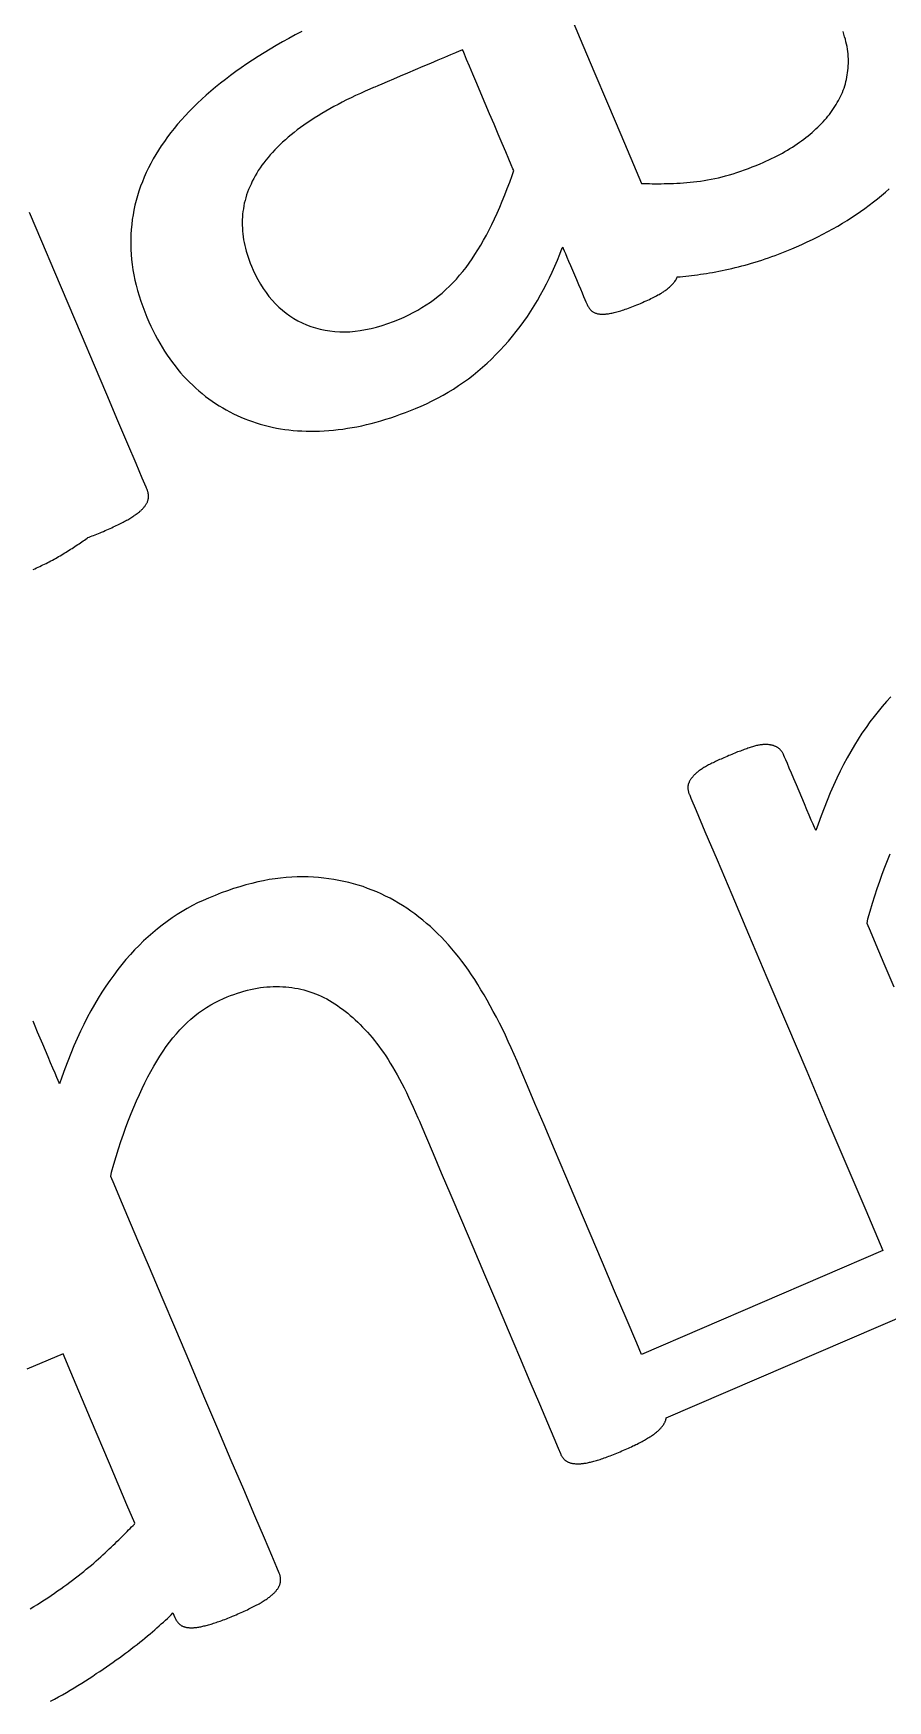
# Model space of a CAD drawing. Header units: millimetres. Extents: x 47 to 159, y 49 to 299.
# Drawn here: x 108.42 to 115.45, y 166.76 to 180.48 of the extents above; entities that cross this region are included whole.
import ezdxf

# ---------------------------------------------------------------- set-up
doc = ezdxf.new("R2010")
doc.units = ezdxf.units.MM

# ---------------------------------------------------------------- blocks, each defined once
blk = doc.blocks.new('angel 01')
for points in [[(-12.034, 131.69), (-12.088, 131.662), (-12.141, 131.633), (-12.193, 131.604), (-12.245, 131.574), (-12.295, 131.545), (-12.344, 131.515), (-12.392, 131.485), (-12.44, 131.454), (-12.486, 131.423), (-12.532, 131.392), (-12.576, 131.36), (-12.62, 131.329), (-12.662, 131.296), (-12.704, 131.264), (-12.744, 131.232), (-12.783, 131.199), (-12.821, 131.166), (-12.858, 131.132), (-12.893, 131.099), (-12.928, 131.065), (-12.962, 131.031), (-12.994, 130.997), (-13.025, 130.962), (-13.056, 130.928), (-13.085, 130.893), (-13.113, 130.858), (-13.14, 130.822), (-13.165, 130.786), (-13.19, 130.75), (-13.214, 130.714), (-13.236, 130.678), (-13.257, 130.641), (-13.277, 130.604), (-13.296, 130.567), (-13.314, 130.53), (-13.331, 130.492), (-13.346, 130.454), (-13.361, 130.416), (-13.374, 130.377), (-13.386, 130.339), (-13.397, 130.3), (-13.407, 130.261), (-13.415, 130.221), (-13.423, 130.181), (-13.429, 130.142), (-13.434, 130.101), (-13.438, 130.061), (-13.441, 130.02), (-13.442, 129.98), (-13.442, 129.939), (-13.441, 129.897), (-13.439, 129.856), (-13.435, 129.814), (-13.43, 129.772), (-13.424, 129.73), (-13.416, 129.687), (-13.407, 129.645), (-13.397, 129.602), (-13.385, 129.559), (-13.373, 129.516), (-13.358, 129.472), (-13.343, 129.428), (-13.326, 129.384), (-13.308, 129.34), (-13.292, 129.301), (-13.275, 129.265), (-13.258, 129.228), (-13.24, 129.193), (-13.221, 129.158), (-13.202, 129.125), (-13.183, 129.092), (-13.163, 129.059), (-13.142, 129.028), (-13.121, 128.997), (-13.099, 128.967), (-13.077, 128.938), (-13.054, 128.909), (-13.031, 128.882), (-13.007, 128.855), (-12.982, 128.829), (-12.958, 128.804), (-12.932, 128.779), (-12.906, 128.755), (-12.88, 128.732), (-12.853, 128.71), (-12.826, 128.688), (-12.799, 128.668), (-12.771, 128.648), (-12.743, 128.629), (-12.714, 128.61), (-12.685, 128.593), (-12.656, 128.576), (-12.627, 128.56), (-12.597, 128.544), (-12.566, 128.53), (-12.536, 128.516), (-12.504, 128.503), (-12.473, 128.491), (-12.441, 128.48), (-12.409, 128.469), (-12.377, 128.459), (-12.344, 128.45), (-12.311, 128.442), (-12.277, 128.434), (-12.243, 128.427), (-12.209, 128.421), (-12.175, 128.416), (-12.14, 128.412), (-12.105, 128.408), (-12.069, 128.405), (-12.033, 128.403), (-11.997, 128.402), (-11.961, 128.401), (-11.924, 128.401), (-11.887, 128.402), (-11.85, 128.404), (-11.812, 128.407), (-11.774, 128.41), (-11.736, 128.414), (-11.697, 128.419), (-11.658, 128.425), (-11.62, 128.431), (-11.581, 128.438), (-11.541, 128.446), (-11.502, 128.455), (-11.462, 128.465), (-11.423, 128.475), (-11.383, 128.487), (-11.342, 128.499), (-11.302, 128.512), (-11.262, 128.525), (-11.221, 128.54), (-11.18, 128.555), (-11.139, 128.571), (-11.098, 128.588), (-11.053, 128.606), (-11.007, 128.627), (-10.961, 128.65), (-10.916, 128.673), (-10.872, 128.697), (-10.829, 128.722), (-10.786, 128.748), (-10.744, 128.776), (-10.703, 128.804), (-10.663, 128.833), (-10.623, 128.863), (-10.584, 128.895), (-10.546, 128.927), (-10.509, 128.961), (-10.472, 128.995), (-10.436, 129.031), (-10.401, 129.067), (-10.367, 129.105), (-10.334, 129.143), (-10.301, 129.182), (-10.269, 129.222), (-10.238, 129.263), (-10.208, 129.304), (-10.178, 129.346), (-10.15, 129.389), (-10.122, 129.433), (-10.095, 129.477), (-10.069, 129.522), (-10.044, 129.568), (-10.02, 129.615), (-9.996, 129.662), (-9.974, 129.71), (-9.952, 129.759), (-9.931, 129.808), (-9.91, 129.858), (-9.891, 129.909), (-9.887, 129.915), (-9.882, 129.904), (-9.874, 129.886), (-9.864, 129.862), (-9.852, 129.833), (-9.838, 129.8), (-9.823, 129.764), (-9.807, 129.726), (-9.79, 129.687), (-9.773, 129.648), (-9.757, 129.609), (-9.741, 129.573), (-9.727, 129.539), (-9.715, 129.509), (-9.704, 129.485), (-9.696, 129.466), (-9.691, 129.454), (-9.689, 129.449), (-9.686, 129.443), (-9.683, 129.436), (-9.68, 129.43), (-9.676, 129.424), (-9.672, 129.418), (-9.669, 129.413), (-9.665, 129.408), (-9.661, 129.403), (-9.656, 129.398), (-9.652, 129.394), (-9.648, 129.39), (-9.643, 129.386), (-9.638, 129.383), (-9.633, 129.38), (-9.628, 129.377), (-9.623, 129.375), (-9.618, 129.373), (-9.612, 129.371), (-9.606, 129.369), (-9.6, 129.368), (-9.594, 129.367), (-9.588, 129.366), (-9.581, 129.365), (-9.574, 129.364), (-9.567, 129.364), (-9.56, 129.364), (-9.552, 129.364), (-9.544, 129.364), (-9.536, 129.365), (-9.528, 129.366), (-9.519, 129.367), (-9.51, 129.368), (-9.501, 129.369), (-9.492, 129.371), (-9.482, 129.373), (-9.473, 129.375), (-9.463, 129.377), (-9.452, 129.38), (-9.442, 129.382), (-9.431, 129.385), (-9.42, 129.389), (-9.408, 129.392), (-9.396, 129.396), (-9.384, 129.4), (-9.372, 129.404), (-9.359, 129.409), (-9.346, 129.413), (-9.332, 129.418), (-9.319, 129.424), (-9.305, 129.429), (-9.29, 129.435), (-9.276, 129.441), (-9.261, 129.447), (-9.246, 129.453), (-9.23, 129.46), (-9.216, 129.467), (-9.201, 129.473), (-9.187, 129.479), (-9.174, 129.486), (-9.161, 129.492), (-9.148, 129.498), (-9.136, 129.504), (-9.125, 129.51), (-9.114, 129.516), (-9.103, 129.522), (-9.093, 129.527), (-9.083, 129.533), (-9.074, 129.538), (-9.065, 129.544), (-9.057, 129.549), (-9.049, 129.555), (-9.042, 129.56), (-9.035, 129.565), (-9.028, 129.57), (-9.021, 129.575), (-9.015, 129.581), (-9.009, 129.586), (-9.003, 129.591), (-8.997, 129.597), (-8.991, 129.602), (-8.986, 129.607), (-8.981, 129.613), (-8.976, 129.618), (-8.972, 129.624), (-8.968, 129.629), (-8.963, 129.634), (-8.96, 129.64), (-8.956, 129.645), (-8.953, 129.651), (-8.95, 129.656), (-8.947, 129.662), (-8.945, 129.668), (-8.944, 129.67), (-8.943, 129.67), (-8.92, 129.672), (-8.897, 129.674), (-8.874, 129.676), (-8.85, 129.679), (-8.826, 129.682), (-8.802, 129.685), (-8.778, 129.688), (-8.754, 129.692), (-8.729, 129.695), (-8.704, 129.7), (-8.678, 129.704), (-8.653, 129.708), (-8.627, 129.713), (-8.601, 129.718), (-8.575, 129.724), (-8.549, 129.729), (-8.522, 129.735), (-8.495, 129.741), (-8.468, 129.747), (-8.441, 129.754), (-8.414, 129.761), (-8.386, 129.768), (-8.359, 129.776), (-8.332, 129.784), (-8.304, 129.792), (-8.277, 129.801), (-8.249, 129.809), (-8.222, 129.819), (-8.194, 129.828), (-8.166, 129.838), (-8.139, 129.848), (-8.111, 129.858), (-8.083, 129.869), (-8.056, 129.88), (-8.028, 129.891), (-8, 129.902), (-7.962, 129.918), (-7.918, 129.938), (-7.874, 129.958), (-7.831, 129.979), (-7.788, 130), (-7.746, 130.021), (-7.705, 130.043), (-7.664, 130.066), (-7.624, 130.088), (-7.585, 130.112), (-7.547, 130.135), (-7.509, 130.159), (-7.472, 130.184), (-7.435, 130.209), (-7.4, 130.234), (-7.365, 130.26), (-7.33, 130.287), (-7.296, 130.313), (-7.263, 130.34), (-7.231, 130.368), (-7.2, 130.396)], [(-7.186, 126.216), (-7.222, 126.177), (-7.257, 126.137), (-7.291, 126.096), (-7.325, 126.053), (-7.359, 126.009), (-7.391, 125.964), (-7.424, 125.917), (-7.455, 125.868), (-7.486, 125.818), (-7.516, 125.767), (-7.546, 125.714), (-7.575, 125.659), (-7.603, 125.603), (-7.631, 125.546), (-7.658, 125.487), (-7.685, 125.426), (-7.711, 125.364), (-7.736, 125.301), (-7.761, 125.236), (-7.785, 125.169), (-7.804, 125.115), (-7.807, 125.123), (-7.815, 125.141), (-7.826, 125.167), (-7.841, 125.201), (-7.858, 125.242), (-7.877, 125.287), (-7.898, 125.336), (-7.919, 125.387), (-7.942, 125.439), (-7.963, 125.491), (-7.985, 125.541), (-8.005, 125.588), (-8.023, 125.63), (-8.038, 125.667), (-8.051, 125.697), (-8.061, 125.719), (-8.066, 125.732), (-8.067, 125.736), (-8.07, 125.74), (-8.072, 125.745), (-8.074, 125.749), (-8.076, 125.753), (-8.079, 125.757), (-8.081, 125.761), (-8.084, 125.765), (-8.086, 125.768), (-8.089, 125.772), (-8.092, 125.775), (-8.094, 125.778), (-8.097, 125.782), (-8.1, 125.785), (-8.104, 125.787), (-8.107, 125.79), (-8.11, 125.793), (-8.113, 125.795), (-8.117, 125.798), (-8.12, 125.8), (-8.124, 125.802), (-8.128, 125.804), (-8.132, 125.806), (-8.136, 125.808), (-8.14, 125.81), (-8.144, 125.811), (-8.149, 125.813), (-8.153, 125.814), (-8.158, 125.816), (-8.163, 125.817), (-8.168, 125.818), (-8.173, 125.819), (-8.178, 125.82), (-8.184, 125.821), (-8.189, 125.822), (-8.195, 125.823), (-8.201, 125.823), (-8.207, 125.824), (-8.213, 125.824), (-8.219, 125.824), (-8.226, 125.824), (-8.233, 125.824), (-8.239, 125.823), (-8.246, 125.822), (-8.254, 125.822), (-8.261, 125.82), (-8.269, 125.819), (-8.276, 125.818), (-8.284, 125.816), (-8.292, 125.814), (-8.3, 125.812), (-8.309, 125.81), (-8.317, 125.807), (-8.326, 125.805), (-8.335, 125.802), (-8.344, 125.799), (-8.353, 125.796), (-8.363, 125.793), (-8.373, 125.789), (-8.383, 125.786), (-8.393, 125.782), (-8.404, 125.778), (-8.414, 125.774), (-8.425, 125.77), (-8.436, 125.766), (-8.448, 125.762), (-8.459, 125.757), (-8.471, 125.752), (-8.483, 125.747), (-8.496, 125.742), (-8.508, 125.737), (-8.521, 125.732), (-8.534, 125.726), (-8.547, 125.72), (-8.56, 125.715), (-8.572, 125.709), (-8.584, 125.704), (-8.596, 125.699), (-8.607, 125.694), (-8.618, 125.688), (-8.629, 125.683), (-8.639, 125.678), (-8.649, 125.673), (-8.659, 125.669), (-8.669, 125.664), (-8.678, 125.659), (-8.686, 125.655), (-8.695, 125.65), (-8.703, 125.646), (-8.711, 125.641), (-8.719, 125.637), (-8.726, 125.633), (-8.733, 125.628), (-8.74, 125.624), (-8.747, 125.619), (-8.754, 125.615), (-8.76, 125.61), (-8.767, 125.606), (-8.773, 125.601), (-8.778, 125.596), (-8.784, 125.592), (-8.789, 125.587), (-8.795, 125.582), (-8.8, 125.578), (-8.804, 125.573), (-8.809, 125.568), (-8.813, 125.563), (-8.817, 125.558), (-8.821, 125.553), (-8.825, 125.549), (-8.829, 125.544), (-8.832, 125.539), (-8.835, 125.535), (-8.838, 125.53), (-8.841, 125.526), (-8.843, 125.521), (-8.845, 125.517), (-8.847, 125.512), (-8.849, 125.508), (-8.851, 125.504), (-8.852, 125.5), (-8.854, 125.496), (-8.855, 125.491), (-8.855, 125.487), (-8.856, 125.483), (-8.856, 125.479), (-8.857, 125.475), (-8.857, 125.471), (-8.857, 125.467), (-8.857, 125.463), (-8.856, 125.459), (-8.856, 125.455), (-8.855, 125.451), (-8.855, 125.446), (-8.854, 125.442), (-8.853, 125.438), (-8.852, 125.433), (-8.851, 125.429), (-8.849, 125.424), (-8.848, 125.42), (-8.846, 125.415), (-8.844, 125.411), (-8.842, 125.406), (-8.832, 125.382), (-8.789, 125.281), (-8.716, 125.109), (-8.617, 124.875), (-8.496, 124.59), (-8.358, 124.264), (-8.206, 123.906), (-8.045, 123.527), (-7.879, 123.136), (-7.712, 122.742), (-7.548, 122.358), (-7.393, 121.991), (-7.253, 121.661), (-9.239, 120.806), (-9.278, 120.899), (-9.365, 121.104), (-9.46, 121.327), (-9.559, 121.561), (-9.661, 121.8), (-9.762, 122.039), (-9.861, 122.272), (-9.954, 122.492), (-10.04, 122.693), (-10.115, 122.869), (-10.176, 123.015), (-10.223, 123.124), (-10.251, 123.19), (-10.262, 123.218), (-10.286, 123.273), (-10.31, 123.327), (-10.335, 123.38), (-10.359, 123.432), (-10.383, 123.483), (-10.408, 123.532), (-10.433, 123.581), (-10.458, 123.628), (-10.483, 123.674), (-10.508, 123.719), (-10.534, 123.763), (-10.56, 123.806), (-10.585, 123.848), (-10.611, 123.889), (-10.637, 123.928), (-10.663, 123.966), (-10.69, 124.004), (-10.716, 124.04), (-10.743, 124.075), (-10.771, 124.109), (-10.799, 124.142), (-10.827, 124.175), (-10.856, 124.207), (-10.885, 124.237), (-10.915, 124.267), (-10.945, 124.296), (-10.976, 124.325), (-11.007, 124.352), (-11.039, 124.378), (-11.071, 124.404), (-11.103, 124.429), (-11.136, 124.453), (-11.17, 124.476), (-11.204, 124.498), (-11.238, 124.519), (-11.273, 124.539), (-11.308, 124.558), (-11.344, 124.577), (-11.38, 124.594), (-11.417, 124.61), (-11.454, 124.626), (-11.492, 124.64), (-11.53, 124.654), (-11.569, 124.666), (-11.608, 124.677), (-11.648, 124.688), (-11.688, 124.697), (-11.728, 124.705), (-11.77, 124.713), (-11.811, 124.719), (-11.853, 124.725), (-11.896, 124.729), (-11.939, 124.732), (-11.982, 124.735), (-12.026, 124.736), (-12.071, 124.735), (-12.116, 124.733), (-12.162, 124.73), (-12.208, 124.725), (-12.254, 124.719), (-12.302, 124.712), (-12.349, 124.703), (-12.397, 124.693), (-12.446, 124.681), (-12.495, 124.668), (-12.545, 124.653), (-12.595, 124.638), (-12.645, 124.62), (-12.697, 124.602), (-12.748, 124.582), (-12.801, 124.56), (-12.846, 124.54), (-12.891, 124.52), (-12.934, 124.498), (-12.977, 124.474), (-13.019, 124.45), (-13.061, 124.424), (-13.102, 124.397), (-13.143, 124.368), (-13.183, 124.338), (-13.222, 124.307), (-13.261, 124.275), (-13.299, 124.242), (-13.336, 124.207), (-13.373, 124.171), (-13.41, 124.133), (-13.445, 124.095), (-13.481, 124.055), (-13.515, 124.014), (-13.549, 123.971), (-13.582, 123.927), (-13.615, 123.882), (-13.647, 123.835), (-13.679, 123.786), (-13.71, 123.736), (-13.74, 123.685), (-13.77, 123.632), (-13.799, 123.577), (-13.827, 123.521), (-13.855, 123.464), (-13.882, 123.405), (-13.909, 123.344), (-13.935, 123.282), (-13.96, 123.219), (-13.985, 123.154), (-14.009, 123.087), (-14.028, 123.033), (-14.031, 123.041), (-14.039, 123.058), (-14.05, 123.085), (-14.064, 123.119), (-14.082, 123.16), (-14.101, 123.205), (-14.122, 123.254), (-14.143, 123.305), (-14.165, 123.357), (-14.187, 123.408), (-14.208, 123.458), (-14.228, 123.505), (-14.246, 123.548)], [(-14.244, 127.264), (-14.23, 127.27), (-14.217, 127.276), (-14.204, 127.282), (-14.19, 127.288), (-14.177, 127.295), (-14.164, 127.301), (-14.151, 127.307), (-14.138, 127.314), (-14.125, 127.321), (-14.112, 127.327), (-14.099, 127.334), (-14.086, 127.341), (-14.073, 127.348), (-14.061, 127.355), (-14.048, 127.363), (-14.035, 127.37), (-14.022, 127.377), (-14.01, 127.385), (-13.997, 127.392), (-13.985, 127.4), (-13.973, 127.407), (-13.961, 127.415), (-13.948, 127.422), (-13.937, 127.43), (-13.925, 127.437), (-13.913, 127.445), (-13.901, 127.452), (-13.89, 127.46), (-13.878, 127.468), (-13.867, 127.475), (-13.856, 127.483), (-13.845, 127.49), (-13.834, 127.498), (-13.823, 127.506), (-13.812, 127.514), (-13.801, 127.521), (-13.794, 127.526), (-13.784, 127.53), (-13.772, 127.535), (-13.759, 127.539), (-13.747, 127.544), (-13.734, 127.549), (-13.721, 127.554), (-13.708, 127.56), (-13.694, 127.565), (-13.681, 127.571), (-13.667, 127.577), (-13.652, 127.583), (-13.638, 127.589), (-13.624, 127.595), (-13.611, 127.601), (-13.598, 127.607), (-13.585, 127.613), (-13.573, 127.619), (-13.561, 127.624), (-13.549, 127.63), (-13.538, 127.636), (-13.526, 127.641), (-13.516, 127.647), (-13.505, 127.652), (-13.495, 127.658), (-13.485, 127.663), (-13.476, 127.668), (-13.466, 127.673), (-13.458, 127.678), (-13.449, 127.684), (-13.441, 127.689), (-13.432, 127.694), (-13.425, 127.699), (-13.417, 127.704), (-13.41, 127.709), (-13.403, 127.713), (-13.396, 127.718), (-13.389, 127.723), (-13.383, 127.728), (-13.377, 127.733), (-13.371, 127.738), (-13.366, 127.742), (-13.36, 127.747), (-13.355, 127.752), (-13.351, 127.756), (-13.346, 127.761), (-13.342, 127.765), (-13.338, 127.77), (-13.334, 127.774), (-13.33, 127.779), (-13.327, 127.783), (-13.323, 127.788), (-13.32, 127.792), (-13.317, 127.797), (-13.314, 127.801), (-13.312, 127.805), (-13.309, 127.81), (-13.307, 127.814), (-13.305, 127.818), (-13.303, 127.823), (-13.302, 127.827), (-13.3, 127.831), (-13.299, 127.836), (-13.298, 127.84), (-13.297, 127.844), (-13.296, 127.848), (-13.296, 127.853), (-13.295, 127.857), (-13.295, 127.861), (-13.295, 127.865), (-13.295, 127.87), (-13.295, 127.874), (-13.295, 127.879), (-13.296, 127.883), (-13.297, 127.887), (-13.298, 127.892), (-13.299, 127.896), (-13.3, 127.901), (-13.301, 127.906), (-13.303, 127.91), (-13.304, 127.915), (-13.306, 127.919), (-13.316, 127.942), (-13.347, 128.016), (-13.398, 128.135), (-13.465, 128.294), (-13.547, 128.486), (-13.639, 128.704), (-13.74, 128.942), (-13.847, 129.193), (-13.956, 129.451), (-14.066, 129.709), (-14.173, 129.961), (-14.274, 130.2)], [(-9.851, 131.885), (-9.742, 131.628), (-9.63, 131.364), (-9.518, 131.099), (-9.408, 130.841), (-9.303, 130.595), (-9.238, 130.44), (-9.22, 130.439), (-9.197, 130.438), (-9.174, 130.438), (-9.15, 130.437), (-9.126, 130.437), (-9.101, 130.437), (-9.077, 130.437), (-9.052, 130.438), (-9.026, 130.438), (-9, 130.439), (-8.974, 130.44), (-8.948, 130.442), (-8.921, 130.443), (-8.894, 130.445), (-8.866, 130.447), (-8.838, 130.45), (-8.81, 130.452), (-8.782, 130.455), (-8.753, 130.459), (-8.724, 130.463), (-8.695, 130.468), (-8.666, 130.474), (-8.636, 130.48), (-8.606, 130.487), (-8.576, 130.494), (-8.546, 130.502), (-8.515, 130.511), (-8.484, 130.52), (-8.453, 130.53), (-8.422, 130.54), (-8.391, 130.551), (-8.359, 130.563), (-8.327, 130.575), (-8.295, 130.588), (-8.262, 130.601), (-8.238, 130.612), (-8.214, 130.623), (-8.191, 130.633), (-8.168, 130.644), (-8.145, 130.656), (-8.123, 130.667), (-8.101, 130.679), (-8.079, 130.69), (-8.058, 130.702), (-8.037, 130.714), (-8.017, 130.727), (-7.997, 130.739), (-7.977, 130.752), (-7.958, 130.765), (-7.939, 130.778), (-7.921, 130.791), (-7.903, 130.804), (-7.885, 130.818), (-7.868, 130.832), (-7.851, 130.845), (-7.834, 130.859), (-7.818, 130.874), (-7.803, 130.888), (-7.787, 130.902), (-7.773, 130.917), (-7.758, 130.932), (-7.744, 130.947), (-7.731, 130.962), (-7.717, 130.977), (-7.705, 130.993), (-7.692, 131.008), (-7.68, 131.024), (-7.669, 131.04), (-7.658, 131.056), (-7.647, 131.072), (-7.637, 131.088), (-7.627, 131.105), (-7.617, 131.121), (-7.609, 131.138), (-7.6, 131.155), (-7.592, 131.172), (-7.585, 131.189), (-7.578, 131.207), (-7.572, 131.224), (-7.566, 131.242), (-7.561, 131.26), (-7.556, 131.278), (-7.552, 131.296), (-7.548, 131.314), (-7.545, 131.332), (-7.542, 131.351), (-7.54, 131.37), (-7.538, 131.389), (-7.537, 131.408), (-7.536, 131.427), (-7.536, 131.446), (-7.536, 131.466), (-7.537, 131.485), (-7.539, 131.505), (-7.541, 131.525), (-7.544, 131.545), (-7.547, 131.565), (-7.551, 131.585), (-7.556, 131.605), (-7.561, 131.626), (-7.567, 131.647), (-7.573, 131.668), (-7.58, 131.689)], [(-14.103, 117.952), (-14.069, 117.97), (-14.036, 117.988), (-14.003, 118.006), (-13.971, 118.025), (-13.939, 118.043), (-13.907, 118.062), (-13.876, 118.082), (-13.845, 118.101), (-13.814, 118.121), (-13.784, 118.14), (-13.754, 118.159), (-13.725, 118.179), (-13.697, 118.198), (-13.669, 118.217), (-13.641, 118.236), (-13.614, 118.254), (-13.587, 118.273), (-13.561, 118.292), (-13.535, 118.31), (-13.51, 118.329), (-13.485, 118.347), (-13.46, 118.365), (-13.437, 118.383), (-13.413, 118.401), (-13.39, 118.419), (-13.368, 118.437), (-13.346, 118.454), (-13.325, 118.472), (-13.304, 118.489), (-13.283, 118.506), (-13.264, 118.523), (-13.244, 118.539), (-13.226, 118.555), (-13.207, 118.572), (-13.19, 118.588), (-13.173, 118.603), (-13.156, 118.619), (-13.14, 118.634), (-13.124, 118.649), (-13.109, 118.664), (-13.095, 118.679), (-13.095, 118.679), (-13.078, 118.64), (-13.076, 118.636), (-13.074, 118.631), (-13.072, 118.627), (-13.07, 118.623), (-13.067, 118.619), (-13.065, 118.615), (-13.062, 118.611), (-13.06, 118.607), (-13.057, 118.604), (-13.055, 118.6), (-13.052, 118.597), (-13.049, 118.594), (-13.046, 118.591), (-13.043, 118.588), (-13.04, 118.585), (-13.037, 118.582), (-13.033, 118.58), (-13.03, 118.578), (-13.026, 118.575), (-13.023, 118.573), (-13.019, 118.571), (-13.015, 118.569), (-13.011, 118.567), (-13.006, 118.566), (-13.002, 118.564), (-12.997, 118.563), (-12.992, 118.562), (-12.987, 118.561), (-12.982, 118.56), (-12.976, 118.559), (-12.971, 118.558), (-12.965, 118.558), (-12.959, 118.557), (-12.953, 118.557), (-12.946, 118.557), (-12.94, 118.557), (-12.933, 118.557), (-12.926, 118.557), (-12.919, 118.558), (-12.912, 118.558), (-12.905, 118.559), (-12.897, 118.56), (-12.889, 118.561), (-12.881, 118.562), (-12.873, 118.564), (-12.865, 118.565), (-12.856, 118.567), (-12.848, 118.569), (-12.839, 118.571), (-12.83, 118.573), (-12.82, 118.575), (-12.811, 118.578), (-12.801, 118.58), (-12.791, 118.583), (-12.781, 118.586), (-12.771, 118.589), (-12.761, 118.593), (-12.75, 118.596), (-12.739, 118.6), (-12.728, 118.604), (-12.716, 118.608), (-12.705, 118.612), (-12.693, 118.616), (-12.68, 118.621), (-12.668, 118.625), (-12.655, 118.63), (-12.643, 118.635), (-12.629, 118.641), (-12.616, 118.646), (-12.603, 118.652), (-12.589, 118.658), (-12.575, 118.664), (-12.56, 118.67), (-12.546, 118.676), (-12.533, 118.682), (-12.519, 118.688), (-12.507, 118.694), (-12.494, 118.699), (-12.482, 118.705), (-12.47, 118.711), (-12.458, 118.717), (-12.447, 118.722), (-12.436, 118.728), (-12.425, 118.733), (-12.415, 118.739), (-12.404, 118.744), (-12.395, 118.749), (-12.385, 118.754), (-12.376, 118.76), (-12.367, 118.765), (-12.359, 118.77), (-12.351, 118.775), (-12.343, 118.78), (-12.335, 118.785), (-12.327, 118.79), (-12.32, 118.795), (-12.313, 118.8), (-12.307, 118.805), (-12.3, 118.809), (-12.294, 118.814), (-12.288, 118.819), (-12.282, 118.824), (-12.277, 118.828), (-12.272, 118.833), (-12.267, 118.838), (-12.262, 118.842), (-12.258, 118.847), (-12.253, 118.852), (-12.249, 118.856), (-12.246, 118.861), (-12.242, 118.865), (-12.239, 118.87), (-12.235, 118.874), (-12.232, 118.878), (-12.229, 118.883), (-12.227, 118.887), (-12.224, 118.892), (-12.222, 118.896), (-12.22, 118.9), (-12.218, 118.905), (-12.216, 118.909), (-12.214, 118.913), (-12.213, 118.918), (-12.212, 118.922), (-12.211, 118.926), (-12.21, 118.93), (-12.209, 118.934), (-12.208, 118.939), (-12.208, 118.943), (-12.208, 118.947), (-12.208, 118.952), (-12.208, 118.956), (-12.208, 118.96), (-12.209, 118.965), (-12.209, 118.969), (-12.21, 118.974), (-12.211, 118.978), (-12.212, 118.983), (-12.213, 118.987), (-12.215, 118.992), (-12.216, 118.996), (-12.218, 119.001), (-12.22, 119.007), (-12.24, 119.052), (-12.281, 119.15), (-12.342, 119.294), (-12.42, 119.477), (-12.512, 119.693), (-12.614, 119.933), (-12.724, 120.193), (-12.839, 120.463), (-12.955, 120.738), (-13.071, 121.011), (-13.183, 121.274), (-13.288, 121.521), (-13.383, 121.744), (-13.465, 121.938), (-13.531, 122.094), (-13.579, 122.206), (-13.605, 122.268), (-13.601, 122.306), (-13.582, 122.371), (-13.562, 122.435), (-13.542, 122.497), (-13.522, 122.558), (-13.502, 122.617), (-13.481, 122.675), (-13.46, 122.732), (-13.438, 122.787), (-13.416, 122.841), (-13.394, 122.893), (-13.371, 122.944), (-13.348, 122.993), (-13.325, 123.041), (-13.301, 123.088), (-13.277, 123.133), (-13.252, 123.177), (-13.227, 123.219), (-13.202, 123.26), (-13.176, 123.3), (-13.149, 123.338), (-13.122, 123.374), (-13.094, 123.409), (-13.066, 123.443), (-13.037, 123.475), (-13.007, 123.506), (-12.977, 123.535), (-12.946, 123.563), (-12.915, 123.59), (-12.883, 123.615), (-12.85, 123.638), (-12.817, 123.661), (-12.783, 123.681), (-12.748, 123.701), (-12.713, 123.718), (-12.677, 123.735), (-12.647, 123.747), (-12.62, 123.758), (-12.592, 123.768), (-12.564, 123.778), (-12.537, 123.786), (-12.51, 123.794), (-12.482, 123.802), (-12.455, 123.808), (-12.428, 123.814), (-12.401, 123.819), (-12.375, 123.823), (-12.348, 123.826), (-12.322, 123.829), (-12.295, 123.831), (-12.269, 123.832), (-12.243, 123.832), (-12.217, 123.832), (-12.191, 123.831), (-12.166, 123.829), (-12.14, 123.827), (-12.115, 123.824), (-12.09, 123.82), (-12.065, 123.815), (-12.041, 123.81), (-12.016, 123.804), (-11.992, 123.797), (-11.968, 123.789), (-11.944, 123.781), (-11.921, 123.772), (-11.898, 123.763), (-11.875, 123.753), (-11.852, 123.741), (-11.829, 123.73), (-11.807, 123.717), (-11.785, 123.704), (-11.763, 123.69), (-11.741, 123.676), (-11.72, 123.661), (-11.698, 123.645), (-11.677, 123.629), (-11.656, 123.612), (-11.635, 123.595), (-11.614, 123.577), (-11.594, 123.558), (-11.574, 123.539), (-11.554, 123.519), (-11.534, 123.499), (-11.514, 123.478), (-11.494, 123.457), (-11.475, 123.435), (-11.456, 123.412), (-11.437, 123.389), (-11.418, 123.365), (-11.399, 123.341), (-11.38, 123.315), (-11.362, 123.289), (-11.343, 123.261), (-11.324, 123.232), (-11.306, 123.202), (-11.287, 123.171), (-11.268, 123.139), (-11.249, 123.106), (-11.23, 123.071), (-11.211, 123.035), (-11.192, 122.998), (-11.173, 122.96), (-11.155, 122.921), (-11.136, 122.881), (-11.117, 122.839), (-11.098, 122.797), (-11.078, 122.753), (-11.066, 122.724), (-11.046, 122.677), (-11.008, 122.587), (-10.954, 122.459), (-10.886, 122.3), (-10.807, 122.115), (-10.72, 121.909), (-10.627, 121.69), (-10.53, 121.462), (-10.433, 121.232), (-10.336, 121.004), (-10.243, 120.786), (-10.157, 120.583), (-10.079, 120.4), (-10.013, 120.243), (-9.96, 120.119), (-9.924, 120.033), (-9.906, 119.99), (-9.903, 119.984), (-9.901, 119.98), (-9.899, 119.975), (-9.896, 119.971), (-9.894, 119.967), (-9.892, 119.963), (-9.889, 119.959), (-9.886, 119.956), (-9.884, 119.952), (-9.881, 119.949), (-9.878, 119.945), (-9.875, 119.942), (-9.872, 119.939), (-9.868, 119.936), (-9.865, 119.934), (-9.862, 119.931), (-9.858, 119.929), (-9.855, 119.926), (-9.851, 119.924), (-9.847, 119.922), (-9.843, 119.92), (-9.839, 119.918), (-9.834, 119.917), (-9.83, 119.915), (-9.825, 119.914), (-9.821, 119.912), (-9.816, 119.911), (-9.811, 119.91), (-9.805, 119.909), (-9.8, 119.908), (-9.795, 119.907), (-9.789, 119.907), (-9.783, 119.906), (-9.777, 119.906), (-9.771, 119.905), (-9.765, 119.905), (-9.759, 119.905), (-9.752, 119.905), (-9.746, 119.906), (-9.739, 119.906), (-9.732, 119.907), (-9.724, 119.907), (-9.717, 119.908), (-9.709, 119.91), (-9.701, 119.911), (-9.693, 119.912), (-9.684, 119.914), (-9.676, 119.916), (-9.667, 119.918), (-9.658, 119.92), (-9.649, 119.922), (-9.64, 119.924), (-9.63, 119.927), (-9.62, 119.93), (-9.61, 119.933), (-9.6, 119.936), (-9.59, 119.939), (-9.579, 119.942), (-9.568, 119.946), (-9.556, 119.95), (-9.545, 119.954), (-9.533, 119.958), (-9.521, 119.963), (-9.508, 119.967), (-9.496, 119.972), (-9.483, 119.977), (-9.47, 119.982), (-9.456, 119.988), (-9.442, 119.993), (-9.428, 119.999), (-9.414, 120.005), (-9.4, 120.011), (-9.386, 120.017), (-9.372, 120.023), (-9.359, 120.029), (-9.346, 120.035), (-9.334, 120.04), (-9.321, 120.046), (-9.309, 120.052), (-9.298, 120.057), (-9.286, 120.063), (-9.275, 120.068), (-9.264, 120.074), (-9.254, 120.079), (-9.243, 120.084), (-9.233, 120.09), (-9.224, 120.095), (-9.214, 120.1), (-9.205, 120.105), (-9.196, 120.111), (-9.188, 120.116), (-9.179, 120.121), (-9.171, 120.126), (-9.163, 120.131), (-9.156, 120.136), (-9.148, 120.141), (-9.141, 120.146), (-9.135, 120.15), (-9.128, 120.155), (-9.122, 120.16), (-9.116, 120.165), (-9.11, 120.17), (-9.105, 120.174), (-9.099, 120.179), (-9.094, 120.184), (-9.09, 120.188), (-9.085, 120.193), (-9.081, 120.198), (-9.077, 120.202), (-9.073, 120.207), (-9.069, 120.211), (-9.066, 120.216), (-9.062, 120.22), (-9.059, 120.224), (-9.056, 120.229), (-9.054, 120.233), (-9.051, 120.238), (-9.049, 120.242), (-9.046, 120.246), (-9.044, 120.251), (-9.043, 120.255), (-9.041, 120.259), (-9.039, 120.264), (-9.038, 120.268), (-9.037, 120.272), (-9.036, 120.276), (-9.035, 120.28), (-9.035, 120.284), (-7.034, 121.146)], [(-7.159, 123.826), (-7.241, 124.02), (-7.307, 124.176), (-7.355, 124.288), (-7.381, 124.35), (-7.377, 124.388), (-7.358, 124.453), (-7.338, 124.517), (-7.319, 124.579), (-7.299, 124.64), (-7.278, 124.7), (-7.257, 124.758), (-7.236, 124.814), (-7.215, 124.869), (-7.193, 124.923)], [(-14.27, 118.713), (-14.24, 118.731), (-14.21, 118.749), (-14.181, 118.767), (-14.152, 118.785), (-14.124, 118.803), (-14.097, 118.822), (-14.07, 118.84), (-14.044, 118.859), (-14.018, 118.877), (-13.993, 118.895), (-13.968, 118.913), (-13.944, 118.931), (-13.92, 118.949), (-13.897, 118.967), (-13.874, 118.985), (-13.851, 119.003), (-13.829, 119.02), (-13.808, 119.038), (-13.787, 119.055), (-13.766, 119.072), (-13.746, 119.089), (-13.727, 119.106), (-13.708, 119.123), (-13.689, 119.14), (-13.671, 119.157), (-13.653, 119.173), (-13.636, 119.189), (-13.619, 119.205), (-13.603, 119.22), (-13.587, 119.236), (-13.571, 119.251), (-13.555, 119.266), (-13.541, 119.28), (-13.526, 119.294), (-13.512, 119.308), (-13.498, 119.322), (-13.485, 119.335), (-13.472, 119.349), (-13.459, 119.362), (-13.447, 119.374), (-13.435, 119.387), (-13.423, 119.399), (-13.412, 119.41), (-13.407, 119.416), (-13.473, 119.569), (-13.616, 119.908), (-13.772, 120.275), (-13.936, 120.66), (-13.999, 120.81), (-14.121, 120.758), (-14.298, 120.683)]]:
    blk.add_lwpolyline(points)
blk.add_lwpolyline([(-10.711, 131.539), (-10.718, 131.536), (-10.738, 131.528), (-10.77, 131.514), (-10.811, 131.497), (-10.86, 131.476), (-10.915, 131.453), (-10.974, 131.427), (-11.037, 131.401), (-11.1, 131.374), (-11.163, 131.347), (-11.224, 131.322), (-11.28, 131.298), (-11.331, 131.276), (-11.375, 131.257), (-11.409, 131.243), (-11.433, 131.233), (-11.444, 131.228), (-11.473, 131.216), (-11.513, 131.198), (-11.552, 131.18), (-11.591, 131.163), (-11.628, 131.145), (-11.665, 131.127), (-11.701, 131.108), (-11.736, 131.09), (-11.771, 131.072), (-11.804, 131.053), (-11.837, 131.034), (-11.869, 131.015), (-11.9, 130.996), (-11.931, 130.977), (-11.96, 130.958), (-11.989, 130.939), (-12.017, 130.919), (-12.044, 130.9), (-12.071, 130.88), (-12.096, 130.86), (-12.121, 130.84), (-12.146, 130.819), (-12.169, 130.799), (-12.192, 130.779), (-12.214, 130.758), (-12.235, 130.737), (-12.255, 130.716), (-12.275, 130.695), (-12.294, 130.674), (-12.312, 130.653), (-12.329, 130.632), (-12.346, 130.61), (-12.362, 130.589), (-12.377, 130.567), (-12.392, 130.545), (-12.405, 130.523), (-12.418, 130.501), (-12.43, 130.479), (-12.442, 130.457), (-12.452, 130.434), (-12.462, 130.412), (-12.472, 130.39), (-12.48, 130.367), (-12.488, 130.345), (-12.495, 130.322), (-12.501, 130.3), (-12.507, 130.277), (-12.511, 130.255), (-12.515, 130.232), (-12.519, 130.209), (-12.521, 130.187), (-12.523, 130.164), (-12.524, 130.141), (-12.524, 130.118), (-12.524, 130.095), (-12.523, 130.071), (-12.522, 130.048), (-12.519, 130.024), (-12.516, 130.001), (-12.513, 129.977), (-12.508, 129.954), (-12.503, 129.93), (-12.497, 129.906), (-12.491, 129.882), (-12.484, 129.858), (-12.476, 129.833), (-12.468, 129.809), (-12.459, 129.785), (-12.449, 129.76), (-12.435, 129.727), (-12.416, 129.686), (-12.396, 129.648), (-12.374, 129.61), (-12.352, 129.575), (-12.328, 129.541), (-12.304, 129.509), (-12.278, 129.478), (-12.251, 129.449), (-12.223, 129.422), (-12.194, 129.396), (-12.164, 129.372), (-12.132, 129.35), (-12.1, 129.329), (-12.066, 129.31), (-12.032, 129.293), (-11.996, 129.277), (-11.959, 129.263), (-11.921, 129.251), (-11.882, 129.241), (-11.843, 129.232), (-11.804, 129.226), (-11.763, 129.222), (-11.722, 129.219), (-11.681, 129.219), (-11.639, 129.22), (-11.596, 129.224), (-11.553, 129.229), (-11.509, 129.237), (-11.464, 129.246), (-11.419, 129.258), (-11.373, 129.271), (-11.326, 129.286), (-11.279, 129.304), (-11.231, 129.323), (-11.192, 129.34), (-11.154, 129.358), (-11.117, 129.377), (-11.08, 129.397), (-11.045, 129.418), (-11.01, 129.44), (-10.976, 129.463), (-10.943, 129.487), (-10.911, 129.512), (-10.88, 129.538), (-10.849, 129.566), (-10.819, 129.594), (-10.79, 129.623), (-10.762, 129.653), (-10.735, 129.684), (-10.708, 129.716), (-10.682, 129.749), (-10.658, 129.783), (-10.633, 129.819), (-10.609, 129.855), (-10.585, 129.894), (-10.561, 129.933), (-10.538, 129.973), (-10.515, 130.015), (-10.492, 130.059), (-10.47, 130.103), (-10.448, 130.149), (-10.426, 130.196), (-10.405, 130.245), (-10.384, 130.294), (-10.363, 130.345), (-10.343, 130.398), (-10.323, 130.451), (-10.303, 130.506), (-10.29, 130.546), (-10.296, 130.561), (-10.31, 130.593), (-10.33, 130.64), (-10.355, 130.699), (-10.384, 130.768), (-10.417, 130.845), (-10.451, 130.927), (-10.488, 131.012), (-10.524, 131.098), (-10.56, 131.183), (-10.594, 131.263), (-10.626, 131.338), (-10.654, 131.404), (-10.678, 131.46), (-10.696, 131.502), (-10.707, 131.53)], close=True)

msp = doc.modelspace()

# ---------------------------------------------------------------- block references
msp.add_blockref('angel 01', (122.661, 48.801))

doc.saveas('drawing.dxf')
